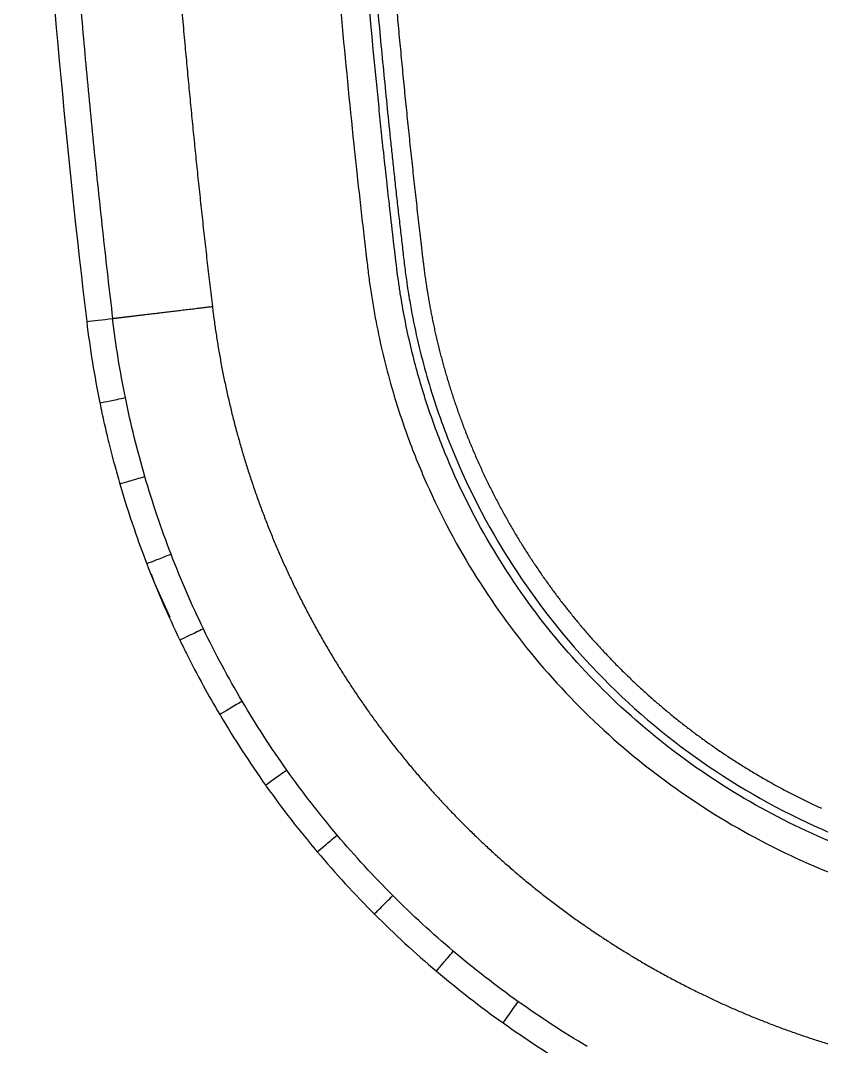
# Model space of a CAD drawing. Extents: x -50 to 28, y -10 to 124.
# Drawn here: x -49.98 to -43.97, y 3.11 to 10.8 of the extents above; entities that cross this region are included whole.
import ezdxf

# ---------------------------------------------------------------- set-up
doc = ezdxf.new("R2010")
doc.units = 0
doc.header["$MEASUREMENT"] = 0
doc.layers.add('GEOMETRY', color=2, linetype='Continuous', lineweight=25)

# ---------------------------------------------------------------- blocks, each defined once
blk = doc.blocks.new('2026 EXCURSION-ENTICE')
at = {"layer": 'GEOMETRY'}
for p, q in [((-35.4953, -69.7895), (-35.4816, -69.9054)), ((-37.4884, -72.3489), (-37.5143, -72.2802)), ((-37.3744, -72.6031), (-37.4884, -72.3489))]:
    blk.add_line(p, q, dxfattribs=at)
for points, knots in [([(-36.859, -38.9849), (-36.859, -39.0565), (-36.859, -39.1298), (-36.859, -39.2813), (-36.8591, -39.3593), (-36.8591, -39.5165), (-36.8591, -39.5952), (-36.8592, -39.7525), (-36.8592, -39.8312), (-36.8593, -40.2244), (-36.8593, -40.539), (-36.8591, -41.4829), (-36.8585, -42.1122), (-36.8546, -44), (-36.8491, -45.2587), (-36.8309, -47.7772), (-36.8182, -49.0371), (-36.7841, -51.5569), (-36.7627, -52.8167), (-36.7226, -54.7053), (-36.7079, -55.3347), (-36.6835, -56.2786), (-36.675, -56.5931), (-36.6572, -57.2223), (-36.6479, -57.5369), (-36.6284, -58.1644), (-36.6183, -58.4773), (-36.5972, -59.1018), (-36.5862, -59.4133), (-36.5632, -60.0359), (-36.5512, -60.347), (-36.5262, -60.9689), (-36.5131, -61.2797), (-36.4859, -61.9019), (-36.4716, -62.2136), (-36.4418, -62.8386), (-36.4262, -63.1519), (-36.3934, -63.7797), (-36.3763, -64.0941), (-36.3403, -64.7228), (-36.3214, -65.0371), (-36.2613, -65.9796), (-36.2169, -66.6075), (-36.1149, -67.8627), (-36.0573, -68.4903), (-35.991, -69.1173)], [0, 0, 0, 0, 0.007813, 0.007813, 0.015625, 0.015625, 0.023438, 0.023438, 0.03125, 0.03125, 0.0625, 0.0625, 0.125, 0.125, 0.25, 0.25, 0.375, 0.375, 0.5, 0.5, 0.5625, 0.5625, 0.59375, 0.59375, 0.625, 0.625, 0.65625, 0.65625, 0.6875, 0.6875, 0.71875, 0.71875, 0.75, 0.75, 0.78125, 0.78125, 0.8125, 0.8125, 0.84375, 0.84375, 0.875, 0.875, 0.9375, 0.9375, 1, 1, 1, 1]), ([(-19.8034, -75.3764), (-20.3196, -75.3589), (-20.8361, -75.3401), (-21.608, -75.31), (-21.8648, -75.2996), (-22.3776, -75.2781), (-22.6337, -75.2669), (-23.4014, -75.2323), (-23.9128, -75.2077), (-24.6827, -75.1677), (-24.9398, -75.1539), (-25.4546, -75.125), (-25.7123, -75.11), (-26.4855, -75.063), (-27.0008, -75.0288), (-28.0314, -74.9528), (-28.5466, -74.9109), (-29.3183, -74.8405), (-29.5753, -74.8158), (-29.9606, -74.7766), (-30.0889, -74.7632), (-30.2813, -74.7425), (-30.3615, -74.7338), (-30.4457, -74.7245), (-30.4657, -74.7222), (-30.4737, -74.7213), (-30.4777, -74.7209), (-30.49, -74.7195), (-30.4989, -74.7185), (-30.5161, -74.7166), (-30.524, -74.7157), (-30.5398, -74.7139), (-30.5477, -74.713), (-30.5713, -74.7104), (-30.5867, -74.7086), (-30.6322, -74.7035), (-30.6613, -74.7002), (-30.7179, -74.6936), (-30.7458, -74.6904), (-30.8043, -74.6836), (-30.8348, -74.68), (-30.882, -74.6745), (-30.8979, -74.6726), (-30.9301, -74.6688), (-30.9461, -74.6669), (-30.9935, -74.6612), (-31.024, -74.6575), (-31.0698, -74.6515), (-31.085, -74.6494), (-31.1159, -74.645), (-31.1316, -74.6427), (-31.1552, -74.6392), (-31.1632, -74.638), (-31.1792, -74.6355), (-31.1871, -74.6343), (-31.2107, -74.6305), (-31.2264, -74.6279), (-31.2735, -74.62), (-31.3048, -74.6144), (-31.5866, -74.5618), (-31.8334, -74.4972), (-32.3156, -74.3338), (-32.5511, -74.2347), (-33.0055, -74.0043), (-33.2245, -73.8728), (-33.6416, -73.5802), (-33.8397, -73.4189), (-34.2109, -73.07), (-34.3841, -72.8823), (-34.7019, -72.4841), (-34.8466, -72.2736), (-35.1047, -71.8343), (-35.2181, -71.6054), (-35.3628, -71.2518), (-35.4069, -71.1322), (-35.4865, -70.89), (-35.522, -70.7674), (-35.5841, -70.5202), (-35.6108, -70.3955), (-35.6385, -70.2387), (-35.6437, -70.2072), (-35.6512, -70.1601), (-35.6536, -70.1444), (-35.6583, -70.1134), (-35.6605, -70.0982), (-35.6668, -70.0532), (-35.6706, -70.0238), (-35.6762, -69.9791), (-35.678, -69.9641), (-35.6817, -69.9336), (-35.6835, -69.918), (-35.6863, -69.8943), (-35.6872, -69.8866), (-35.689, -69.8718), (-35.6898, -69.8646), (-35.6916, -69.8492), (-35.6926, -69.841), (-35.6945, -69.825), (-35.6954, -69.817), (-35.7001, -69.7768), (-35.7039, -69.7444), (-35.7115, -69.6788), (-35.7153, -69.6456), (-35.723, -69.5784), (-35.7268, -69.5444), (-35.7382, -69.4425), (-35.7457, -69.3749), (-35.7547, -69.2923), (-35.7565, -69.2758), (-35.7601, -69.2431), (-35.7618, -69.2267), (-35.7652, -69.1951), (-35.7669, -69.18), (-35.7701, -69.1497), (-35.7717, -69.1342), (-35.7768, -69.0863), (-35.7802, -69.0541), (-35.7869, -68.9899), (-35.797, -68.8937), (-35.8068, -68.7974), (-35.8261, -68.6048), (-35.8387, -68.4764), (-35.8998, -67.8343), (-35.9434, -67.3203), (-36.0224, -66.2916), (-36.0579, -65.7769), (-36.1066, -65.0042), (-36.1222, -64.7464), (-36.152, -64.2309), (-36.1663, -63.973), (-36.2076, -63.2001), (-36.2331, -62.6858), (-36.2805, -61.6622), (-36.3024, -61.1525), (-36.3332, -60.3871), (-36.3431, -60.1319), (-36.3622, -59.6212), (-36.3715, -59.3657), (-36.3893, -58.8539), (-36.3979, -58.5977), (-36.4146, -58.0841), (-36.4226, -57.8268), (-36.4382, -57.3111), (-36.4457, -57.0529), (-36.4602, -56.5366), (-36.4672, -56.2784), (-36.4873, -55.5038), (-36.4996, -54.9873), (-36.534, -53.4373), (-36.5532, -52.4035), (-36.5854, -50.3354), (-36.5984, -49.3011), (-36.6191, -47.233), (-36.6267, -46.1992), (-36.6376, -44.1323), (-36.6408, -43.0992), (-36.6428, -41.5493), (-36.6431, -41.0327), (-36.6431, -40.2577), (-36.643, -39.9994), (-36.6429, -39.6765), (-36.6429, -39.6119), (-36.6429, -39.4827), (-36.6428, -39.418), (-36.6428, -39.2899), (-36.6428, -39.2267), (-36.6428, -39.1036), (-36.6428, -39.0437), (-36.6428, -38.9849)], [0, 0, 0, 0, 0.03125, 0.03125, 0.046875, 0.046875, 0.0625, 0.0625, 0.09375, 0.09375, 0.109375, 0.109375, 0.125, 0.125, 0.15625, 0.15625, 0.1875, 0.1875, 0.203125, 0.203125, 0.210937, 0.210937, 0.214844, 0.21582, 0.216064, 0.216064, 0.216309, 0.216309, 0.216797, 0.216797, 0.217285, 0.217285, 0.217773, 0.217773, 0.21875, 0.21875, 0.220703, 0.220703, 0.222656, 0.222656, 0.224609, 0.224609, 0.225586, 0.225586, 0.226562, 0.226562, 0.228516, 0.228516, 0.229492, 0.229492, 0.230469, 0.230469, 0.230957, 0.230957, 0.231445, 0.231445, 0.232422, 0.232422, 0.234375, 0.234375, 0.25, 0.25, 0.265625, 0.265625, 0.28125, 0.28125, 0.296875, 0.296875, 0.3125, 0.3125, 0.328125, 0.328125, 0.34375, 0.34375, 0.351562, 0.351562, 0.359375, 0.359375, 0.367187, 0.367187, 0.369141, 0.369141, 0.370117, 0.370117, 0.371094, 0.371094, 0.373047, 0.373047, 0.374023, 0.374023, 0.375, 0.375, 0.375488, 0.375488, 0.375977, 0.375977, 0.376465, 0.376465, 0.376953, 0.376953, 0.378906, 0.378906, 0.380859, 0.380859, 0.382812, 0.382812, 0.386719, 0.386719, 0.387695, 0.387695, 0.388672, 0.388672, 0.389648, 0.389648, 0.390625, 0.390625, 0.392578, 0.392578, 0.394531, 0.398437, 0.398437, 0.40625, 0.40625, 0.4375, 0.4375, 0.46875, 0.46875, 0.484375, 0.484375, 0.5, 0.5, 0.53125, 0.53125, 0.5625, 0.5625, 0.578125, 0.578125, 0.59375, 0.59375, 0.609375, 0.609375, 0.625, 0.625, 0.640625, 0.640625, 0.65625, 0.65625, 0.6875, 0.6875, 0.75, 0.75, 0.8125, 0.8125, 0.875, 0.875, 0.9375, 0.9375, 0.96875, 0.96875, 0.984375, 0.984375, 0.988281, 0.988281, 0.992187, 0.992187, 0.996094, 0.996094, 1, 1, 1, 1]), ([(-38.4949, -60.0994), (-38.4782, -60.5422), (-38.4606, -60.984), (-38.4232, -61.8649), (-38.4035, -62.3041), (-38.3616, -63.1784), (-38.3396, -63.6136), (-38.2929, -64.4788), (-38.2682, -64.9089), (-38.2154, -65.7638), (-38.1872, -66.1886), (-38.1261, -67.0343), (-38.0933, -67.4551), (-38.0398, -68.0826), (-38.0213, -68.2912), (-37.9827, -68.7071), (-37.9626, -68.9145), (-37.9207, -69.3286), (-37.8989, -69.5352), (-37.8534, -69.9488), (-37.8296, -70.1558), (-37.8047, -70.3637)], [0, 0, 0, 0, 0.125, 0.125, 0.25, 0.25, 0.375, 0.375, 0.5, 0.5, 0.625, 0.625, 0.75, 0.75, 0.8125, 0.8125, 0.875, 0.875, 0.9375, 0.9375, 1, 1, 1, 1]), ([(-36.2419, -61.1486), (-36.2276, -61.4845), (-36.2129, -61.8206), (-36.1818, -62.4943), (-36.1654, -62.8319), (-36.1311, -63.5086), (-36.113, -63.8476), (-36.0845, -64.3564), (-36.0747, -64.5262), (-36.0546, -64.8657), (-36.0443, -65.0352), (-35.9912, -65.8828), (-35.9436, -66.5602), (-35.8608, -67.5758), (-35.8313, -67.9142), (-35.7836, -68.4217), (-35.7671, -68.5908), (-35.7415, -68.8445), (-35.7328, -68.9291), (-35.7196, -69.0559), (-35.7151, -69.0981), (-35.7061, -69.1827), (-35.7015, -69.2251), (-35.6921, -69.3116), (-35.6873, -69.356), (-35.6773, -69.4457), (-35.6723, -69.4908), (-35.6623, -69.5798), (-35.6572, -69.624), (-35.6497, -69.6897), (-35.6472, -69.7114), (-35.6422, -69.7544), (-35.6397, -69.7757), (-35.6347, -69.8181), (-35.6322, -69.8392), (-35.6273, -69.8813), (-35.6248, -69.9022), (-35.6175, -69.9637), (-35.6127, -70.003), (-35.6047, -70.0633), (-35.6018, -70.0836), (-35.5957, -70.1251), (-35.5925, -70.1463), (-35.5874, -70.1781), (-35.5857, -70.1891), (-35.5821, -70.2108), (-35.5803, -70.2213), (-35.5749, -70.2532), (-35.5711, -70.2744), (-35.536, -70.4651), (-35.4966, -70.633), (-35.4015, -70.9645), (-35.346, -71.1278), (-35.1559, -71.6083), (-34.9979, -71.9163), (-34.6253, -72.4957), (-34.4106, -72.7672), (-33.9327, -73.2635), (-33.6695, -73.4882), (-33.1045, -73.8824), (-32.8027, -74.0519), (-32.3297, -74.26), (-32.1687, -74.3216), (-31.8416, -74.4288), (-31.6756, -74.4745), (-31.4236, -74.5308), (-31.3391, -74.5475), (-31.233, -74.5658), (-31.2012, -74.5712), (-31.1693, -74.5762), (-31.148, -74.5794), (-31.1373, -74.5811), (-31.1165, -74.5841), (-31.1061, -74.5856), (-31.0851, -74.5886), (-31.0747, -74.5901), (-31.0438, -74.5943), (-31.0234, -74.5969), (-30.9823, -74.602), (-30.9614, -74.6045), (-30.9192, -74.6095), (-30.898, -74.612), (-30.8562, -74.6169), (-30.8356, -74.6193), (-30.7955, -74.6241), (-30.7759, -74.6263), (-30.7184, -74.633), (-30.6818, -74.6373), (-30.6244, -74.6438), (-30.6048, -74.646), (-30.5646, -74.6506), (-30.5439, -74.6529), (-30.5232, -74.6553)], [0, 0, 0, 0, 0.0625, 0.0625, 0.125, 0.125, 0.1875, 0.1875, 0.21875, 0.21875, 0.25, 0.25, 0.375, 0.375, 0.4375, 0.4375, 0.46875, 0.46875, 0.484375, 0.484375, 0.492188, 0.492188, 0.5, 0.5, 0.507813, 0.507813, 0.515625, 0.515625, 0.523438, 0.523438, 0.527344, 0.527344, 0.53125, 0.53125, 0.535156, 0.535156, 0.539063, 0.539063, 0.546875, 0.546875, 0.550781, 0.550781, 0.554688, 0.554688, 0.556641, 0.556641, 0.558594, 0.558594, 0.5625, 0.5625, 0.59375, 0.59375, 0.625, 0.625, 0.6875, 0.6875, 0.75, 0.75, 0.8125, 0.8125, 0.875, 0.875, 0.90625, 0.90625, 0.9375, 0.9375, 0.953125, 0.953125, 0.957031, 0.958984, 0.958984, 0.960938, 0.960938, 0.962891, 0.962891, 0.964844, 0.964844, 0.96875, 0.96875, 0.972656, 0.972656, 0.976563, 0.976563, 0.980469, 0.980469, 0.984375, 0.984375, 0.992188, 0.992188, 0.996094, 0.996094, 1, 1, 1, 1]), ([(-37.4237, -66.305), (-37.4187, -66.3752), (-37.4089, -66.5147), (-37.3937, -66.7229), (-37.3783, -66.9288), (-37.3627, -67.1323), (-37.3468, -67.3336), (-37.3307, -67.5325), (-37.3144, -67.7291), (-37.2978, -67.9234), (-37.281, -68.1155), (-37.2694, -68.2427), (-37.2637, -68.3059)], [0, 0, 0, 0, 0.105121, 0.209102, 0.311945, 0.41365, 0.514217, 0.613646, 0.711939, 0.809095, 0.905115, 1, 1, 1, 1]), ([(-35.673, -68.081), (-35.6675, -68.1403), (-35.6566, -68.2585), (-35.6398, -68.4349), (-35.6227, -68.6097), (-35.6053, -68.7829), (-35.5877, -68.9546), (-35.5698, -69.1246), (-35.5516, -69.2931), (-35.5331, -69.46), (-35.5145, -69.6253), (-35.5017, -69.7349), (-35.4953, -69.7895)], [0, 0, 0, 0, 0.1040682, 0.2072308, 0.3094882, 0.4108412, 0.5112903, 0.6108361, 0.7094794, 0.8072206, 0.9040606, 1, 1, 1, 1]), ([(-37.2637, -68.3059), (-37.2586, -68.3618), (-37.2484, -68.4732), (-37.2326, -68.6395), (-37.2167, -68.8045), (-37.2005, -68.9681), (-37.1841, -69.1303), (-37.1729, -69.2379), (-37.1674, -69.2915)], [0, 0, 0, 0, 0.170102, 0.33883, 0.506182, 0.672161, 0.836766, 1, 1, 1, 1]), ([(-35.991, -69.1173), (-35.9893, -69.1328), (-35.9877, -69.1484), (-35.9845, -69.1783), (-35.9829, -69.1928), (-35.9798, -69.2222), (-35.9782, -69.2374), (-35.9748, -69.2687), (-35.9731, -69.2844), (-35.9645, -69.3636), (-35.9574, -69.4283), (-35.9464, -69.5265), (-35.9427, -69.5594), (-35.9353, -69.6247), (-35.9316, -69.6572), (-35.9243, -69.7212), (-35.9206, -69.7529), (-35.9151, -69.7998), (-35.9133, -69.8154), (-35.9106, -69.8387), (-35.9097, -69.8464), (-35.9079, -69.8619), (-35.9069, -69.8697), (-35.906, -69.8773)], [0, 0, 0, 0, 0.0625, 0.0625, 0.125, 0.125, 0.1875, 0.1875, 0.25, 0.25, 0.5, 0.5, 0.625, 0.625, 0.75, 0.75, 0.875, 0.875, 0.9375, 0.9375, 0.96875, 0.96875, 1, 1, 1, 1]), ([(-37.1674, -69.2915), (-37.1615, -69.3468), (-37.1499, -69.457), (-37.132, -69.622), (-37.1138, -69.7861), (-37.0953, -69.9495), (-37.0765, -70.112), (-37.0636, -70.22), (-37.0572, -70.2739)], [0, 0, 0, 0, 0.168629, 0.336472, 0.50353, 0.669803, 0.835292, 1, 1, 1, 1]), ([(-35.906, -69.8773), (-35.9055, -69.8823), (-35.9049, -69.8871), (-35.9038, -69.8966), (-35.9032, -69.9012), (-35.9021, -69.9106), (-35.9015, -69.9154), (-35.9004, -69.9254), (-35.8998, -69.9305), (-35.8968, -69.9555), (-35.8945, -69.9752), (-35.8874, -70.0337), (-35.8824, -70.0724), (-35.8741, -70.132), (-35.8711, -70.1522), (-35.8649, -70.1934), (-35.8616, -70.2142), (-35.8514, -70.2765), (-35.8442, -70.3179), (-35.8056, -70.5248), (-35.7673, -70.6888), (-35.7216, -70.8509)], [0, 0, 0, 0, 0.015625, 0.015625, 0.03125, 0.03125, 0.046875, 0.046875, 0.0625, 0.0625, 0.125, 0.125, 0.25, 0.25, 0.3125, 0.3125, 0.375, 0.375, 0.5, 0.5, 1, 1, 1, 1]), ([(-35.4816, -69.9054), (-35.4797, -69.922), (-35.4761, -69.9521), (-35.4723, -69.9822), (-35.4706, -69.9956)], [0, 0, 0, 0, 0.553477, 1, 1, 1, 1]), ([(-35.4706, -69.9956), (-35.4688, -70.0093), (-35.4652, -70.0366), (-35.4595, -70.0773), (-35.4554, -70.1043), (-35.4534, -70.1178)], [0, 0, 0, 0, 0.335943, 0.669269, 1, 1, 1, 1]), ([(-35.4534, -70.1178), (-35.452, -70.1266), (-35.4493, -70.1439), (-35.4465, -70.1613), (-35.4451, -70.1699)], [0, 0, 0, 0, 0.504569, 1, 1, 1, 1]), ([(-35.4451, -70.1699), (-35.443, -70.1829), (-35.4386, -70.2089), (-35.4318, -70.2478), (-35.4247, -70.2866), (-35.4197, -70.3124), (-35.4173, -70.3253)], [0, 0, 0, 0, 0.250551, 0.500726, 0.750537, 1, 1, 1, 1]), ([(-37.8047, -70.3637), (-37.8039, -70.3636), (-37.8023, -70.3634), (-37.7994, -70.363), (-37.7961, -70.3626), (-37.7924, -70.3622), (-37.7883, -70.3617), (-37.7836, -70.3611), (-37.7786, -70.3605), (-37.773, -70.3598), (-37.767, -70.3591), (-37.7606, -70.3583), (-37.7536, -70.3575), (-37.7461, -70.3566), (-37.7381, -70.3556), (-37.7296, -70.3546), (-37.7206, -70.3535), (-37.7111, -70.3524), (-37.7011, -70.3512), (-37.6905, -70.3499), (-37.6793, -70.3485), (-37.6677, -70.3471), (-37.6555, -70.3457), (-37.6427, -70.3441), (-37.6294, -70.3425), (-37.6156, -70.3409), (-37.6012, -70.3392), (-37.5862, -70.3374), (-37.5707, -70.3355), (-37.5547, -70.3336), (-37.5382, -70.3316), (-37.5211, -70.3295), (-37.5034, -70.3274), (-37.4853, -70.3253), (-37.4666, -70.323), (-37.4475, -70.3207), (-37.4278, -70.3184), (-37.4077, -70.3159), (-37.387, -70.3135), (-37.3659, -70.3109), (-37.3444, -70.3083), (-37.3224, -70.3057), (-37.3, -70.303), (-37.2772, -70.3003), (-37.254, -70.2975), (-37.2305, -70.2947), (-37.2066, -70.2918), (-37.1823, -70.2889), (-37.1578, -70.286), (-37.133, -70.283), (-37.1079, -70.28), (-37.0827, -70.277), (-37.0657, -70.2749), (-37.0572, -70.2739)], [0, 0, 0, 0, 0.015705, 0.031566, 0.047584, 0.063758, 0.080089, 0.096575, 0.113217, 0.130016, 0.14697, 0.16408, 0.181346, 0.198767, 0.216345, 0.234078, 0.251968, 0.270013, 0.288215, 0.306572, 0.325086, 0.343756, 0.362582, 0.381565, 0.400704, 0.419999, 0.439451, 0.459059, 0.478823, 0.498744, 0.518821, 0.539054, 0.559443, 0.579988, 0.60069, 0.621547, 0.64256, 0.66373, 0.685055, 0.706536, 0.728173, 0.749965, 0.771914, 0.794019, 0.81628, 0.838697, 0.86127, 0.884, 0.906886, 0.92993, 0.95313, 0.976486, 1, 1, 1, 1]), ([(-37.0572, -70.2739), (-37.0551, -70.2911), (-37.0509, -70.3255), (-37.0441, -70.377), (-37.037, -70.4284), (-37.0294, -70.4797), (-37.0214, -70.5309), (-37.013, -70.5821), (-37.0043, -70.6332), (-36.9951, -70.6842), (-36.9855, -70.7352), (-36.9755, -70.786), (-36.9651, -70.8368), (-36.9543, -70.8875), (-36.9431, -70.9382), (-36.9315, -70.9887), (-36.9195, -71.0392), (-36.9071, -71.0896), (-36.8943, -71.14), (-36.8855, -71.1734), (-36.8811, -71.1902)], [0, 0, 0, 0, 0.055632, 0.111236, 0.166816, 0.222376, 0.277919, 0.333448, 0.388967, 0.44448, 0.499989, 0.555499, 0.611012, 0.666532, 0.722064, 0.777609, 0.833172, 0.888756, 0.944364, 1, 1, 1, 1]), ([(-35.4173, -70.3253), (-35.4145, -70.3392), (-35.409, -70.367), (-35.4003, -70.4087), (-35.3913, -70.4502), (-35.382, -70.4917), (-35.3723, -70.5331), (-35.3622, -70.5745), (-35.3519, -70.6157), (-35.3412, -70.6569), (-35.3301, -70.698), (-35.3225, -70.7253), (-35.3187, -70.7389)], [0, 0, 0, 0, 0.100022, 0.200021, 0.300004, 0.399978, 0.499948, 0.599923, 0.699909, 0.799913, 0.899941, 1, 1, 1, 1]), ([(-35.3187, -70.7389), (-35.3147, -70.7529), (-35.3067, -70.7808), (-35.2944, -70.8225), (-35.2817, -70.8641), (-35.2687, -70.9055), (-35.2553, -70.9469), (-35.2416, -70.9881), (-35.2275, -71.0292), (-35.2131, -71.0702), (-35.1983, -71.111), (-35.1832, -71.1518), (-35.1729, -71.1789), (-35.1677, -71.1924)], [0, 0, 0, 0, 0.090993, 0.18195, 0.272878, 0.363782, 0.45467, 0.545546, 0.636419, 0.727295, 0.818179, 0.909079, 1, 1, 1, 1]), ([(-35.7216, -70.8509), (-35.6855, -70.9789), (-35.6448, -71.1056), (-35.5547, -71.3555), (-35.5052, -71.4788), (-35.3436, -71.843), (-35.2185, -72.0781), (-34.9361, -72.5282), (-34.7788, -72.7431), (-34.4351, -73.1483), (-34.2488, -73.3386), (-33.851, -73.6907), (-33.6394, -73.8525), (-33.1955, -74.1444), (-32.963, -74.2745), (-32.482, -74.5001), (-32.2336, -74.5957), (-31.8527, -74.7119), (-31.7244, -74.746), (-31.5303, -74.7904), (-31.4653, -74.804), (-31.3675, -74.8228), (-31.3348, -74.8287), (-31.2857, -74.8372), (-31.2612, -74.8413), (-31.2366, -74.8453), (-31.2202, -74.8479), (-31.212, -74.8492), (-31.2037, -74.8505)], [0, 0, 0, 0, 0.0625, 0.0625, 0.125, 0.125, 0.25, 0.25, 0.375, 0.375, 0.5, 0.5, 0.625, 0.625, 0.75, 0.75, 0.875, 0.875, 0.9375, 0.9375, 0.96875, 0.96875, 0.984375, 0.984375, 0.992188, 0.996094, 0.996094, 1, 1, 1, 1]), ([(-37.9005, -70.9959), (-37.8806, -70.9919), (-37.8552, -70.9867), (-37.792, -70.9739), (-37.7544, -70.9662), (-37.709, -70.9569)], [0, 0, 0, 0, 0.5, 0.5, 1, 1, 1, 1]), ([(-36.8811, -71.1902), (-36.8767, -71.2066), (-36.8678, -71.2393), (-36.8541, -71.2883), (-36.8401, -71.3372), (-36.8257, -71.386), (-36.8108, -71.4347), (-36.7957, -71.4832), (-36.7801, -71.5317), (-36.7642, -71.58), (-36.7479, -71.6282), (-36.7312, -71.6762), (-36.7142, -71.7242), (-36.7025, -71.7561), (-36.6967, -71.772)], [0, 0, 0, 0, 0.0833789, 0.166733, 0.2500673, 0.3333866, 0.416696, 0.5000004, 0.5833048, 0.6666141, 0.7499334, 0.8332675, 0.9166213, 1, 1, 1, 1]), ([(-35.1677, -71.1924), (-35.1621, -71.2068), (-35.1509, -71.2357), (-35.1336, -71.2788), (-35.116, -71.3217), (-35.0979, -71.3644), (-35.0795, -71.407), (-35.0607, -71.4494), (-35.0416, -71.4916), (-35.022, -71.5336), (-35.0021, -71.5755), (-34.9818, -71.6171), (-34.9612, -71.6586), (-34.9401, -71.7), (-34.9187, -71.7411), (-34.9041, -71.7684), (-34.8968, -71.7821)], [0, 0, 0, 0, 0.0715229, 0.1430083, 0.2144618, 0.2858893, 0.3572965, 0.4286891, 0.500073, 0.5714539, 0.6428376, 0.7142299, 0.7856365, 0.8570632, 0.9285158, 1, 1, 1, 1]), ([(-37.7508, -71.6021), (-37.7313, -71.5964), (-37.7063, -71.5891), (-37.6445, -71.5711), (-37.6075, -71.5603), (-37.5631, -71.5474)], [0, 0, 0, 0, 0.5, 0.5, 1, 1, 1, 1]), ([(-36.6967, -71.772), (-36.6908, -71.7877), (-36.6792, -71.8192), (-36.6612, -71.8662), (-36.643, -71.913), (-36.6243, -71.9597), (-36.6053, -72.0063), (-36.586, -72.0527), (-36.5663, -72.0989), (-36.5462, -72.145), (-36.5258, -72.191), (-36.5051, -72.2368), (-36.484, -72.2824), (-36.4625, -72.3279), (-36.4479, -72.3581), (-36.4407, -72.3732)], [0, 0, 0, 0, 0.076972, 0.15392, 0.230847, 0.307759, 0.38466, 0.461554, 0.538446, 0.61534, 0.69224, 0.769152, 0.84608, 0.923028, 1, 1, 1, 1]), ([(-34.8968, -71.7821), (-34.8897, -71.7952), (-34.8756, -71.8214), (-34.8539, -71.8604), (-34.8319, -71.8993), (-34.8096, -71.938), (-34.7869, -71.9764), (-34.7639, -72.0147), (-34.7406, -72.0527), (-34.717, -72.0905), (-34.693, -72.1282), (-34.6688, -72.1656), (-34.6441, -72.2028), (-34.6192, -72.2398), (-34.5939, -72.2766), (-34.5684, -72.3132), (-34.551, -72.3375), (-34.5424, -72.3496)], [0, 0, 0, 0, 0.06675, 0.133466, 0.200154, 0.266818, 0.333463, 0.400096, 0.466719, 0.533339, 0.59996, 0.666588, 0.733228, 0.799884, 0.866561, 0.933265, 1, 1, 1, 1]), ([(-37.3662, -72.1306), (-37.4095, -72.1472), (-37.4454, -72.1611), (-37.5055, -72.1842), (-37.5297, -72.1935), (-37.5487, -72.2008)], [0, 0, 0, 0, 0.5, 0.5, 1, 1, 1, 1]), ([(-36.4407, -72.3732), (-36.4348, -72.3851), (-36.4232, -72.409), (-36.4114, -72.4328), (-36.4055, -72.4447)], [0, 0, 0, 0, 0.499999, 1, 1, 1, 1]), ([(-34.5424, -72.3496), (-34.5346, -72.3604), (-34.519, -72.382), (-34.4953, -72.4141), (-34.4714, -72.4461), (-34.4473, -72.4778), (-34.4229, -72.5095), (-34.4064, -72.5304), (-34.3982, -72.5408)], [0, 0, 0, 0, 0.166684, 0.333348, 0.500002, 0.666655, 0.833318, 1, 1, 1, 1]), ([(-36.4055, -72.4447), (-36.3976, -72.4603), (-36.3819, -72.4915), (-36.3579, -72.538), (-36.3335, -72.5843), (-36.3088, -72.6305), (-36.2837, -72.6764), (-36.2582, -72.7222), (-36.2324, -72.7677), (-36.2062, -72.8131), (-36.1885, -72.8432), (-36.1796, -72.8582)], [0, 0, 0, 0, 0.111144, 0.222263, 0.333365, 0.444456, 0.555544, 0.666635, 0.777737, 0.888856, 1, 1, 1, 1]), ([(-34.3982, -72.5408), (-34.3898, -72.5513), (-34.3731, -72.5723), (-34.3478, -72.6035), (-34.3222, -72.6345), (-34.2964, -72.6654), (-34.279, -72.6858), (-34.2703, -72.696)], [0, 0, 0, 0, 0.200012, 0.4000059, 0.5999937, 0.7999877, 1, 1, 1, 1]), ([(-37.1245, -72.6887), (-37.1662, -72.7089), (-37.2008, -72.7256), (-37.2588, -72.7536), (-37.2822, -72.7649), (-37.3005, -72.7738)], [0, 0, 0, 0, 0.5, 0.5, 1, 1, 1, 1]), ([(-34.2703, -72.696), (-34.2604, -72.7075), (-34.2404, -72.7307), (-34.2101, -72.765), (-34.1796, -72.7991), (-34.1487, -72.833), (-34.1279, -72.8553), (-34.1175, -72.8665)], [0, 0, 0, 0, 0.200014, 0.400006, 0.59999, 0.799983, 1, 1, 1, 1]), ([(-36.1796, -72.8582), (-36.1711, -72.8725), (-36.154, -72.901), (-36.1281, -72.9436), (-36.1019, -72.986), (-36.0753, -73.0282), (-36.0484, -73.0701), (-36.0212, -73.1119), (-35.9937, -73.1534), (-35.9659, -73.1948), (-35.9378, -73.2359), (-35.9093, -73.2769), (-35.8901, -73.304), (-35.8805, -73.3176)], [0, 0, 0, 0, 0.0909479, 0.1818725, 0.2727789, 0.3636724, 0.4545581, 0.5454412, 0.6363269, 0.7272205, 0.8181271, 0.9090519, 1, 1, 1, 1]), ([(-34.1175, -72.8665), (-34.1072, -72.8773), (-34.0868, -72.899), (-34.0558, -72.9311), (-34.0246, -72.963), (-33.9931, -72.9946), (-33.9613, -73.026), (-33.9293, -73.057), (-33.897, -73.0878), (-33.8644, -73.1183), (-33.8316, -73.1485), (-33.7985, -73.1784), (-33.7651, -73.208), (-33.7315, -73.2374), (-33.6976, -73.2664), (-33.6634, -73.2952), (-33.6405, -73.3142), (-33.629, -73.3237)], [0, 0, 0, 0, 0.06674, 0.133448, 0.200128, 0.266787, 0.333428, 0.400058, 0.46668, 0.5333, 0.599922, 0.666553, 0.733197, 0.799858, 0.866543, 0.933255, 1, 1, 1, 1]), ([(-36.8337, -73.2313), (-36.8736, -73.2548), (-36.9067, -73.2744), (-36.9622, -73.3072), (-36.9845, -73.3204), (-37.002, -73.3307)], [0, 0, 0, 0, 0.5, 0.5, 1, 1, 1, 1]), ([(-35.8805, -73.3176), (-35.8714, -73.3303), (-35.8532, -73.3557), (-35.8256, -73.3936), (-35.7978, -73.4314), (-35.7697, -73.4689), (-35.7507, -73.4938), (-35.7412, -73.5062)], [0, 0, 0, 0, 0.20001, 0.400004, 0.599994, 0.799989, 1, 1, 1, 1]), ([(-33.629, -73.3237), (-33.6174, -73.3331), (-33.5944, -73.352), (-33.5595, -73.3799), (-33.5244, -73.4075), (-33.4891, -73.4348), (-33.4535, -73.4618), (-33.4178, -73.4884), (-33.3818, -73.5148), (-33.3456, -73.5408), (-33.3091, -73.5665), (-33.2724, -73.5919), (-33.2355, -73.617), (-33.1984, -73.6418), (-33.161, -73.6663), (-33.1235, -73.6905), (-33.0982, -73.7063), (-33.0856, -73.7142)], [0, 0, 0, 0, 0.066738, 0.133444, 0.200124, 0.266781, 0.333422, 0.400051, 0.466673, 0.533293, 0.599916, 0.666547, 0.733192, 0.799854, 0.86654, 0.933253, 1, 1, 1, 1]), ([(-35.7412, -73.5062), (-35.7313, -73.5191), (-35.7114, -73.5448), (-35.6813, -73.5832), (-35.6509, -73.6214), (-35.6202, -73.6594), (-35.5892, -73.6971), (-35.5578, -73.7347), (-35.5262, -73.772), (-35.5049, -73.7967), (-35.4943, -73.8091)], [0, 0, 0, 0, 0.124821, 0.249678, 0.37458, 0.499533, 0.624545, 0.749622, 0.874771, 1, 1, 1, 1]), ([(-33.0856, -73.7142), (-33.0729, -73.7221), (-33.0474, -73.738), (-33.009, -73.7613), (-32.9704, -73.7842), (-32.9316, -73.8069), (-32.8926, -73.8291), (-32.8535, -73.8511), (-32.8141, -73.8727), (-32.7746, -73.8939), (-32.7348, -73.9148), (-32.6949, -73.9354), (-32.6548, -73.9556), (-32.6145, -73.9755), (-32.5741, -73.995), (-32.5334, -74.0142), (-32.5062, -74.0267), (-32.4925, -74.0329)], [0, 0, 0, 0, 0.066735, 0.133439, 0.200115, 0.26677, 0.333409, 0.400036, 0.466656, 0.533275, 0.599898, 0.66653, 0.733176, 0.79984, 0.866529, 0.933248, 1, 1, 1, 1]), ([(-35.4943, -73.8091), (-35.4857, -73.8189), (-35.4686, -73.8386), (-35.4427, -73.868), (-35.4166, -73.8972), (-35.3991, -73.9166), (-35.3903, -73.9263)], [0, 0, 0, 0, 0.250005, 0.5, 0.749996, 1, 1, 1, 1]), ([(-35.3903, -73.9263), (-35.3785, -73.9393), (-35.3548, -73.9653), (-35.3188, -74.0039), (-35.2826, -74.0422), (-35.246, -74.0803), (-35.2092, -74.118), (-35.1844, -74.143), (-35.172, -74.1554)], [0, 0, 0, 0, 0.166684, 0.333348, 0.5, 0.666652, 0.833316, 1, 1, 1, 1]), ([(-35.172, -74.1554), (-35.1602, -74.1672), (-35.1365, -74.1907), (-35.1008, -74.2256), (-35.0648, -74.2603), (-35.0286, -74.2946), (-34.9921, -74.3287), (-34.9554, -74.3625), (-34.9184, -74.3961), (-34.8811, -74.4293), (-34.8436, -74.4623), (-34.8058, -74.495), (-34.7804, -74.5166), (-34.7677, -74.5274)], [0, 0, 0, 0, 0.090948, 0.181873, 0.27278, 0.363673, 0.454559, 0.545442, 0.636328, 0.727221, 0.818127, 0.909052, 1, 1, 1, 1]), ([(-36.2707, -74.3602), (-36.2552, -74.3471), (-36.2353, -74.3303), (-36.1861, -74.2888), (-36.1567, -74.2639), (-36.1214, -74.2341)], [0, 0, 0, 0, 0.5, 0.5, 1, 1, 1, 1]), ([(-34.7677, -74.5274), (-34.755, -74.5382), (-34.7294, -74.5597), (-34.6907, -74.5916), (-34.6519, -74.6233), (-34.6128, -74.6546), (-34.5734, -74.6856), (-34.5339, -74.7164), (-34.494, -74.7468), (-34.454, -74.777), (-34.4137, -74.8068), (-34.3732, -74.8363), (-34.3213, -74.8736), (-34.2578, -74.9181), (-34.1824, -74.9695), (-34.1063, -75.0198), (-34.0295, -75.0691), (-33.952, -75.1173), (-33.8998, -75.1486), (-33.8737, -75.1642)], [0, 0, 0, 0, 0.045631, 0.09125, 0.136861, 0.182465, 0.228066, 0.273665, 0.319267, 0.364872, 0.410485, 0.456107, 0.501741, 0.584808, 0.667844, 0.750866, 0.833888, 0.916928, 1, 1, 1, 1]), ([(-35.8431, -74.8255), (-35.8287, -74.8111), (-35.8103, -74.7928), (-35.7648, -74.7472), (-35.7376, -74.72), (-35.7048, -74.6873)], [0, 0, 0, 0, 0.5, 0.5, 1, 1, 1, 1]), ([(-33.8737, -75.1642), (-33.8592, -75.1728), (-33.8303, -75.1899), (-33.7867, -75.2151), (-33.7428, -75.24), (-33.6988, -75.2645), (-33.6546, -75.2887), (-33.6103, -75.3126), (-33.5657, -75.3362), (-33.521, -75.3594), (-33.4761, -75.3822), (-33.431, -75.4047), (-33.3735, -75.4329), (-33.3035, -75.4663), (-33.2207, -75.5043), (-33.1374, -75.5412), (-33.0536, -75.577), (-32.9694, -75.6116), (-32.9128, -75.6338), (-32.8845, -75.6448)], [0, 0, 0, 0, 0.0457923, 0.091573, 0.1373446, 0.1831098, 0.2288713, 0.2746318, 0.320394, 0.3661605, 0.411934, 0.4577171, 0.5035126, 0.5862842, 0.6690252, 0.7517516, 0.8344789, 0.9172231, 1, 1, 1, 1]), ([(-32.8845, -75.6448), (-32.869, -75.6508), (-32.8379, -75.6627), (-32.7911, -75.6802), (-32.7443, -75.6973), (-32.6973, -75.714), (-32.6501, -75.7304), (-32.6029, -75.7465), (-32.5555, -75.7621), (-32.5081, -75.7775), (-32.4605, -75.7924), (-32.4127, -75.807), (-32.3808, -75.8165), (-32.3649, -75.8212)], [0, 0, 0, 0, 0.090948, 0.181873, 0.272779, 0.363673, 0.454559, 0.545442, 0.636327, 0.727221, 0.818127, 0.909052, 1, 1, 1, 1])]:
    blk.add_open_spline(points, degree=3, knots=knots, dxfattribs=at)
for points in [[(-38.3658, -66.4266), (-38.2701, -67.786), (-38.1529, -69.1018), (-37.9988, -70.3869)], [(-37.9988, -70.3869), (-37.9514, -70.3813), (-37.8797, -70.3727), (-37.8047, -70.3637)], [(-37.9988, -70.3869), (-37.9744, -70.5911), (-37.9415, -70.7944), (-37.9005, -70.9959)], [(-37.709, -70.9569), (-37.7489, -70.7607), (-37.7809, -70.5626), (-37.8047, -70.3637)], [(-37.9005, -70.9959), (-37.89, -71.0474), (-37.879, -71.0988), (-37.8674, -71.1501)], [(-37.5631, -71.5474), (-37.6198, -71.3528), (-37.6685, -71.1556), (-37.709, -70.9569)], [(-37.8674, -71.1501), (-37.862, -71.1743), (-37.8564, -71.1984), (-37.8507, -71.2226)], [(-37.8507, -71.2226), (-37.845, -71.2467), (-37.8392, -71.2708), (-37.8333, -71.2949)], [(-37.8333, -71.2949), (-37.8199, -71.3492), (-37.806, -71.4033), (-37.7914, -71.4573)], [(-37.7914, -71.4573), (-37.7783, -71.5057), (-37.7648, -71.554), (-37.7508, -71.6021)], [(-37.3662, -72.1306), (-37.4399, -71.9391), (-37.5057, -71.7444), (-37.5631, -71.5474)], [(-37.7508, -71.6021), (-37.7179, -71.7149), (-37.6823, -71.827), (-37.6442, -71.9383)], [(-37.6442, -71.9383), (-37.614, -72.0264), (-37.5821, -72.1139), (-37.5487, -72.2008)], [(-37.1245, -72.6887), (-37.2127, -72.5062), (-37.2934, -72.3198), (-37.3662, -72.1306)], [(-37.5487, -72.2008), (-37.4739, -72.3951), (-37.3911, -72.5864), (-37.3005, -72.7738)], [(-36.8337, -73.2313), (-36.9381, -73.0546), (-37.0352, -72.8735), (-37.1245, -72.6887)], [(-37.3005, -72.7738), (-37.2989, -72.7771), (-37.2973, -72.7804), (-37.2957, -72.7838)], [(-37.2957, -72.7838), (-37.2884, -72.7986), (-37.2812, -72.8135), (-37.2739, -72.8283)], [(-37.2739, -72.8283), (-37.2666, -72.8431), (-37.2593, -72.8578), (-37.2519, -72.8725)], [(-37.2519, -72.8725), (-37.2113, -72.9536), (-37.1691, -73.0339), (-37.1256, -73.1135)], [(-37.1256, -73.1135), (-37.0856, -73.1866), (-37.0444, -73.259), (-37.002, -73.3307)], [(-36.4985, -73.7476), (-36.6174, -73.5803), (-36.7293, -73.4079), (-36.8337, -73.2313)], [(-37.002, -73.3307), (-37.0003, -73.3336), (-36.9986, -73.3364), (-36.9969, -73.3393)], [(-36.9969, -73.3393), (-36.8912, -73.5176), (-36.778, -73.6918), (-36.6579, -73.8608)], [(-36.4985, -73.7476), (-36.5363, -73.7744), (-36.599, -73.819), (-36.6414, -73.849), (-36.6579, -73.8608)], [(-36.1214, -74.2341), (-36.2538, -74.0773), (-36.3797, -73.9149), (-36.4985, -73.7476)], [(-36.6579, -73.8608), (-36.6563, -73.8631), (-36.6546, -73.8654), (-36.653, -73.8678)], [(-36.653, -73.8678), (-36.5324, -74.037), (-36.4048, -74.2015), (-36.2707, -74.3602)], [(-35.7048, -74.6873), (-35.8499, -74.5421), (-35.9889, -74.3908), (-36.1214, -74.2341)], [(-36.2707, -74.3602), (-36.1344, -74.5216), (-35.9911, -74.6773), (-35.8418, -74.8267)], [(-35.2514, -75.1043), (-35.4082, -74.9718), (-35.5596, -74.8325), (-35.7048, -74.6873)], [(-35.8418, -74.8267), (-35.6932, -74.9754), (-35.5382, -75.1179), (-35.3776, -75.2536)], [(-35.3776, -75.2536), (-35.3645, -75.2381), (-35.331, -75.1984), (-35.2813, -75.1397), (-35.2514, -75.1043)], [(-34.7648, -75.4819), (-34.9321, -75.363), (-35.0946, -75.2369), (-35.2514, -75.1043)], [(-35.3776, -75.2536), (-35.2167, -75.3897), (-35.0498, -75.5191), (-34.878, -75.6413)], [(-34.878, -75.6413), (-34.8663, -75.6247), (-34.8362, -75.5824), (-34.7916, -75.5197), (-34.7648, -75.4819)], [(-34.2482, -75.8175), (-34.4249, -75.713), (-34.5974, -75.6009), (-34.7648, -75.4819)], [(-34.878, -75.6413), (-34.7062, -75.7634), (-34.5291, -75.8784), (-34.3477, -75.9858)]]:
    blk.add_open_spline(points, degree=3, dxfattribs=at)

msp = doc.modelspace()

# ---------------------------------------------------------------- block references
msp.add_blockref('2026 EXCURSION-ENTICE', (-11.4819, 78.9272))

doc.saveas('drawing.dxf')
